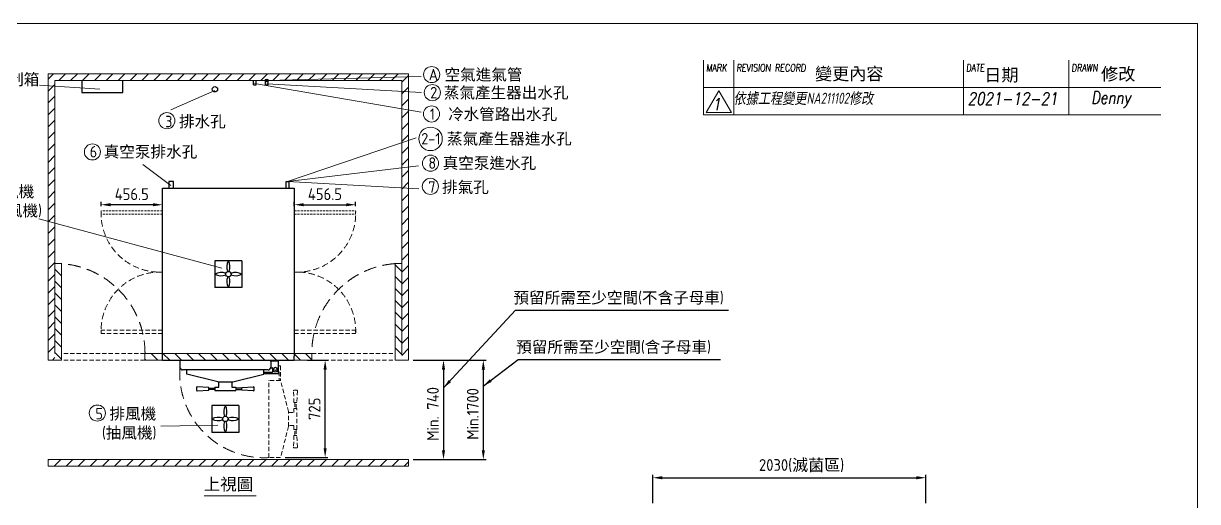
# Model space of a CAD drawing. Header units: millimetres. Extents: x -215875 to 13185, y -2277 to 9270.
# Drawn here: x 4454 to 13185, y 5713 to 9270 of the extents above; entities that cross this region are included whole.
import ezdxf

# ---------------------------------------------------------------- set-up
doc = ezdxf.new("R2010")
doc.units = ezdxf.units.MM
doc.header["$MEASUREMENT"] = 0
doc.linetypes.add('HIDDEN', pattern=[9.525, 6.35, -3.175])
doc.linetypes.add('HIDDEN2', pattern=[4.7625, 3.175, -1.5875])
doc.layers.get('0').update_dxf_attribs({"lineweight": 25})
for name, color, linetype, lineweight in [('D', 3, 'Continuous', 13), ('F', 7, 'Continuous', 15), ('H', 2, 'HIDDEN', 15), ('HIDDEN', 2, 'HIDDEN2', 9), ('S', 4, 'Continuous', 15), ('T', 4, 'Continuous', 15)]:
    doc.layers.add(name, color=color, linetype=linetype, lineweight=lineweight)
doc.styles.get("Standard").update_dxf_attribs({"font": 'KAIU.TTF'})
doc.styles.add('STU25', font='isocp2.shx')
doc.styles.add('Text', font='romans.shx', dxfattribs={"width": 0.8, "oblique": 10})
doc.dimstyles.new('STU25', dxfattribs={"dimscale": 35, "dimtxt": 2.5, "dimasz": 2, "dimexe": 0.6, "dimexo": 1, "dimgap": 1, "dimtad": 1, "dimdsep": 46, "dimtxsty": 'STU25', "dimcen": 2, "dimazin": 2, "dimtfac": 1, "dimtmove": 0, "dimatfit": 3, "dimfxl": 0, "dimtolj": 1, "dimtzin": 0, "dimarcsym": 0})
doc.dimstyles.new('STU25$7', dxfattribs={"dimscale": 35, "dimtxt": 2.5, "dimasz": 2, "dimexe": 1.25, "dimexo": 0.625, "dimgap": 1, "dimtad": 0, "dimdec": 4, "dimdsep": 46, "dimtxsty": 'STU25', "dimcen": 2.5, "dimazin": 2, "dimtfac": 1, "dimtdec": 4, "dimtmove": 0, "dimatfit": 3, "dimfxl": 0, "dimtolj": 1, "dimtzin": 0, "dimarcsym": 0})
pattern_1 = [(135, (223468.823, 22978.72), (-44.194174, -44.194174), [])]

# ---------------------------------------------------------------- blocks, each defined once
blk = doc.blocks.new('*D8')
at = {"layer": 'D', "color": 0, "lineweight": -2}
for p, q in [((9135.2, 5700.7), (9135.2, 5911.3)), ((9205.2, 5890.3), (11095.2, 5890.3)), ((11165.2, 5700.7), (11165.2, 5911.3))]:
    blk.add_line(p, q, dxfattribs=at)
at = {"layer": 'D', "color": 0}
for points in [[(9205.2, 5902), (9205.2, 5878.6), (9135.2, 5890.3)], [(11095.2, 5878.6), (11095.2, 5902), (11165.2, 5890.3)]]:
    blk.add_solid(points, dxfattribs=at)
at = {"layer": 'Defpoints', "color": 0}
for p in [(11165.2, 5890.3), (9135.2, 5665.7), (11165.2, 5665.7)]:
    blk.add_point(p, dxfattribs=at)
at = {"layer": 'D', "color": 0, "insert": (10240.7, 5980.4), "char_height": 87.5, "attachment_point": 5, "style": 'STU25'}
blk.add_mtext('\\A1;2030({\\f標楷體|b0|i0|c136|p65;滅菌區})', dxfattribs=at)
blk = doc.blocks.new('*D12')
at = {"layer": 'D', "color": 0, "lineweight": -2}
for p, q in [((7353, 6765.4), (7598.8, 6765.4)), ((7577.8, 6695.4), (7577.8, 6095.4)), ((7353, 6025.4), (7598.8, 6025.4))]:
    blk.add_line(p, q, dxfattribs=at)
at = {"layer": 'D', "color": 0}
for points in [[(7589.5, 6695.4), (7566.1, 6695.4), (7577.8, 6765.4)], [(7566.1, 6095.4), (7589.5, 6095.4), (7577.8, 6025.4)]]:
    blk.add_solid(points, dxfattribs=at)
at = {"layer": 'Defpoints', "color": 0}
for p in [(7318, 6765.4), (7318, 6025.4), (7577.8, 6025.4)]:
    blk.add_point(p, dxfattribs=at)
at = {"layer": 'D', "color": 0, "insert": (7499.1, 6365.4), "char_height": 87.5, "attachment_point": 5, "rotation": 90, "style": 'STU25'}
blk.add_mtext('\\A1;{\\Fisocp2.shx;Min. 740}', dxfattribs=at)
blk = doc.blocks.new('*D13')
at = {"layer": 'D', "color": 0, "lineweight": -2}
for p, q in [((7353, 6765.4), (7894.9, 6765.4)), ((7873.9, 6695.4), (7873.9, 6095.4)), ((7353, 6025.4), (7894.9, 6025.4))]:
    blk.add_line(p, q, dxfattribs=at)
at = {"layer": 'D', "color": 0}
for points in [[(7885.6, 6695.4), (7862.2, 6695.4), (7873.9, 6765.4)], [(7862.2, 6095.4), (7885.6, 6095.4), (7873.9, 6025.4)]]:
    blk.add_solid(points, dxfattribs=at)
at = {"layer": 'Defpoints', "color": 0}
for p in [(7318, 6765.4), (7318, 6025.4), (7873.9, 6025.4)]:
    blk.add_point(p, dxfattribs=at)
at = {"layer": 'D', "color": 0, "insert": (7795.2, 6365.4), "char_height": 87.5, "attachment_point": 5, "rotation": 90, "style": 'STU25'}
blk.add_mtext('\\A1;{\\Fisocp2.shx;Min.1700}', dxfattribs=at)
blk = doc.blocks.new('*D15')
at = {"layer": 'D', "color": 0, "lineweight": -2}
for p, q in [((6563, 6765.4), (6718.6, 6765.4)), ((6697.6, 6110.4), (6697.6, 6695.4)), ((6401.2, 6040.4), (6718.6, 6040.4))]:
    blk.add_line(p, q, dxfattribs=at)
at = {"layer": 'D', "color": 0}
for points in [[(6709.3, 6695.4), (6685.9, 6695.4), (6697.6, 6765.4)], [(6685.9, 6110.4), (6709.3, 6110.4), (6697.6, 6040.4)]]:
    blk.add_solid(points, dxfattribs=at)
at = {"layer": 'Defpoints', "color": 0}
for p in [(6528, 6765.4), (6697.6, 6765.4), (6366.2, 6040.4)]:
    blk.add_point(p, dxfattribs=at)
at = {"layer": 'D', "color": 0, "insert": (6618.8, 6403.3), "char_height": 87.5, "attachment_point": 5, "rotation": 90, "style": 'STU25'}
blk.add_mtext('\\A1;725', dxfattribs=at)
blk = doc.blocks.new('*D16')
at = {"layer": 'D', "color": 0, "lineweight": -2}
for p, q in [((6468, 7911.9), (6468, 7942.5)), ((6538, 7921.5), (6854.5, 7921.5)), ((6924.5, 7911.9), (6924.5, 7942.5))]:
    blk.add_line(p, q, dxfattribs=at)
at = {"layer": 'D', "color": 0}
for points in [[(6538, 7933.2), (6538, 7909.9), (6468, 7921.5)], [(6854.5, 7909.9), (6854.5, 7933.2), (6924.5, 7921.5)]]:
    blk.add_solid(points, dxfattribs=at)
at = {"layer": 'Defpoints', "color": 0}
for p in [(6468, 7876.9), (6924.5, 7921.5), (6924.5, 7876.9)]:
    blk.add_point(p, dxfattribs=at)
at = {"layer": 'D', "color": 0, "insert": (6696.3, 8000.3), "char_height": 87.5, "attachment_point": 5, "style": 'STU25'}
blk.add_mtext('\\A1;456.5', dxfattribs=at)
blk = doc.blocks.new('*D17')
at = {"layer": 'D', "color": 0, "lineweight": -2}
for p, q in [((5031.5, 7911.9), (5031.5, 7942.5)), ((5418, 7921.5), (5101.5, 7921.5)), ((5488, 7911.9), (5488, 7942.5))]:
    blk.add_line(p, q, dxfattribs=at)
at = {"layer": 'D', "color": 0}
for points in [[(5101.5, 7933.2), (5101.5, 7909.9), (5031.5, 7921.5)], [(5418, 7909.9), (5418, 7933.2), (5488, 7921.5)]]:
    blk.add_solid(points, dxfattribs=at)
at = {"layer": 'Defpoints', "color": 0}
for p in [(5031.5, 7921.5), (5031.5, 7876.9), (5488, 7876.9)]:
    blk.add_point(p, dxfattribs=at)
at = {"layer": 'D', "color": 0, "insert": (5259.8, 8000.3), "char_height": 87.5, "attachment_point": 5, "style": 'STU25'}
blk.add_mtext('\\A1;456.5', dxfattribs=at)

msp = doc.modelspace()

# ---------------------------------------------------------------- hatches: boundary and pattern name
msp.add_hatch(color=256).paths.add_polyline_path([(6263.036, 8856.111, 1), (6263.036, 8834.59, 1)])
at = {"layer": 'H', "ltscale": 5}
h = msp.add_hatch(dxfattribs=at)
h.set_pattern_fill('ANSI31', color=256, scale=500, style=0)
h.set_pattern_definition([(45, (223468.823, 22978.72), (-44.194174, 44.194174), [])])
h.paths.add_polyline_path([(7318.036, 8895.351), (7318.036, 6765.351), (7268.036, 6765.351), (7268.036, 6815.351), (7268.036, 8845.351), (4688.036, 8845.351), (4688.036, 6815.351), (4688.036, 6765.351), (4638.036, 6765.351), (4638.036, 8895.351)])
h = msp.add_hatch(dxfattribs=at)
h.set_pattern_fill('ANSI31', color=256, scale=500, angle=90, style=0)
h.set_pattern_definition(pattern_1)
h.paths.add_polyline_path([(4688.036, 6765.351), (4738.036, 6765.351), (4738.036, 7484.566), (4688.036, 7484.566), (4688.036, 6815.351)])
h = msp.add_hatch(dxfattribs=at)
h.set_pattern_fill('ANSI31', color=256, scale=500, angle=90, style=0)
h.set_pattern_definition(pattern_1)
h.paths.add_polyline_path([(7268.036, 7484.566), (7268.036, 6815.351), (7268.036, 6765.351), (7218.036, 6765.351), (7218.036, 7484.566)])
h = msp.add_hatch(dxfattribs=at)
h.set_pattern_fill('ANSI31', color=256, scale=500, angle=270, style=0)
h.set_pattern_definition([(315, (223468.823, 22978.72), (44.194174, 44.194174), [])])
h.paths.add_polyline_path([(6598.82, 6765.351), (6598.82, 6815.351), (5357.251, 6815.351), (5357.251, 6765.351)])
h = msp.add_hatch(dxfattribs=at)
h.set_pattern_fill('ANSI31', color=256, scale=20, style=0)
h.set_pattern_definition([(45, (222902.607, 23038.72), (-44.90128, 44.90128), [])])
edge = h.paths.add_edge_path()
edge.add_line((7318.036, 6025.351), (7318.036, 5975.351))
edge.add_line((4638.036, 5975.351), (7318.036, 5975.351))
edge.add_line((4638.036, 6025.351), (4638.036, 5975.351))
edge.add_line((4638.036, 6025.351), (7318.036, 6025.351))

# ---------------------------------------------------------------- linework, layer by layer
for p, q in [((6164.369, 8812.976), (6164.369, 8845.351)), ((6184.369, 8812.976), (6184.369, 8845.351)), ((6253.036, 8812.976), (6253.036, 8845.351)), ((6273.036, 8812.976), (6273.036, 8845.351)), ((6164.369, 8812.976), (6184.369, 8812.976)), ((6253.036, 8812.976), (6273.036, 8812.976)), ((5488.036, 8045.351), (6468.036, 8045.351)), ((5488.036, 7876.851), (5488.036, 8045.351)), ((5536.04, 8095.351), (5536.04, 8045.351)), ((5570.04, 8095.351), (5536.04, 8095.351)), ((5570.04, 8045.351), (5570.04, 8095.351)), ((6406.97, 8095.351), (6426.97, 8095.351)), ((6406.97, 8045.351), (6406.97, 8095.351)), ((6426.97, 8095.351), (6426.97, 8045.351)), ((6468.036, 8045.351), (6468.036, 6795.351)), ((5488.036, 6765.351), (5488.036, 7876.851)), ((5878.036, 7505.351), (5878.036, 7305.351)), ((6078.036, 7505.351), (5878.036, 7505.351)), ((6078.036, 7505.351), (6078.036, 7305.351)), ((6078.036, 7305.351), (5878.036, 7305.351)), ((5488.036, 6765.351), (6468.036, 6765.351)), ((5618.036, 6756.351), (5618.036, 6712.351)), ((6293.036, 6760.351), (6303.036, 6760.351)), ((6293.036, 6760.351), (6293.036, 6708.351)), ((6293.036, 6756.351), (6293.036, 6712.351)), ((6303.036, 6760.351), (6350.536, 6760.351)), ((6350.536, 6700.351), (6350.536, 6760.351)), ((6468.036, 6765.351), (6468.036, 6795.351)), ((6273.036, 6692.351), (5638.036, 6692.351)), ((5668.836, 6662.188), (5668.836, 6692.351)), ((5900.536, 6603.151), (5668.836, 6662.188)), ((6010.536, 6603.151), (6242.236, 6662.188)), ((6242.236, 6662.188), (6242.236, 6692.351)), ((6305.536, 6673.351), (6242.236, 6673.351)), ((6350.536, 6663.351), (6242.236, 6663.351)), ((6293.036, 6708.351), (6303.036, 6708.351)), ((6305.536, 6708.351), (6303.036, 6708.351)), ((6305.536, 6700.351), (6305.536, 6708.351)), ((6305.536, 6700.351), (6305.536, 6673.351)), ((6350.536, 6673.351), (6350.536, 6700.351)), ((6350.536, 6663.351), (6350.536, 6673.351)), ((5833.548, 6562.401), (5746.548, 6566.901)), ((5833.548, 6541.401), (5833.548, 6562.401)), ((5833.548, 6556.651), (5876.786, 6556.651)), ((5876.786, 6562.401), (5876.786, 6541.401)), ((5877.786, 6563.401), (5908.036, 6563.401)), ((5900.536, 6603.151), (6010.536, 6603.151)), ((5908.036, 6563.401), (5908.036, 6603.151)), ((6003.036, 6603.151), (6003.036, 6563.401)), ((6003.036, 6563.401), (6033.286, 6563.401)), ((6034.286, 6562.401), (6034.286, 6541.401)), ((6077.523, 6556.651), (6034.286, 6556.651)), ((6077.523, 6562.401), (6164.523, 6566.901)), ((6077.523, 6541.401), (6077.523, 6562.401)), ((5746.548, 6536.901), (5833.548, 6541.401)), ((5876.786, 6547.151), (5833.548, 6547.151)), ((5877.786, 6540.401), (6033.286, 6540.401)), ((6034.286, 6547.151), (6077.523, 6547.151)), ((6164.523, 6536.901), (6077.523, 6541.401)), ((5855.536, 6427.851), (5855.536, 6227.851)), ((6055.536, 6427.851), (5855.536, 6427.851)), ((6055.536, 6427.851), (6055.536, 6227.851)), ((6055.536, 6227.851), (5855.536, 6227.851))]:
    msp.add_line(p, q)
msp.add_lwpolyline([(4888.733, 8845.351), (4888.733, 8755.753), (5193.421, 8755.753), (5193.421, 8845.351)])
for centre, radius in [((6263.036, 8845.351), 10.761), ((5878.036, 8780.351), 20), ((5978.036, 7405.351), 20), ((5978.036, 7405.351), 20), ((5978.036, 7405.351), 20), ((5978.036, 7405.351), 20), ((6328.036, 6700.351), 12), ((6328.036, 6700.351), 12), ((5955.536, 6327.851), 20), ((5955.536, 6327.851), 20), ((5955.536, 6327.851), 20), ((5955.536, 6327.851), 20)]:
    msp.add_circle(centre, radius)
for centre, radius, start, end in [((6059.06, 7459.475), 93.11, 150.4818019, 201.9770324), ((5897.011, 7459.475), 93.11, 338.0229676, 29.5181981), ((5923.911, 7324.326), 93.11, 68.0229676, 119.5181981), ((5923.911, 7486.375), 93.11, 240.4818019, 291.9770324), ((6059.06, 7351.226), 93.11, 158.0229676, 209.5181981), ((5897.011, 7351.226), 93.11, 330.4818019, 21.9770324), ((6032.16, 7324.326), 93.11, 60.4818019, 111.9770324), ((6032.16, 7486.375), 93.11, 248.0229676, 299.5181981), ((5638.036, 6756.351), 20, 153.256316, 180), ((6273.036, 6756.351), 20, 0, 26.743684), ((6358.928, 6796.588), 108.107, 359.8743884, 359.8745224), ((5638.036, 6712.351), 20, 180, 270), ((6273.036, 6712.351), 20, 270, 0), ((6328.036, 6700.351), 22.5, 180, 0), ((5796.321, 6551.901), 55.773, 168.6471146, 191.3528854), ((5746.548, 6561.894), 5.007, 90, 168.6471146), ((5877.786, 6562.401), 1, 90, 180), ((6033.286, 6562.401), 1, 0, 90), ((6164.523, 6561.894), 5.007, 11.3528854, 90), ((6114.75, 6551.901), 55.773, 348.6471146, 11.3528854), ((5746.548, 6541.907), 5.007, 191.3528854, 275.9218723), ((5877.786, 6541.401), 1, 180, 270), ((6033.286, 6541.401), 1, 270, 0), ((6164.523, 6541.907), 5.007, 264.0781277, 348.6471146), ((6036.56, 6381.975), 93.11, 150.4818019, 201.9770324), ((5874.511, 6381.975), 93.11, 338.0229676, 29.5181981), ((5901.411, 6246.826), 93.11, 68.0229676, 119.5181981), ((5901.411, 6408.875), 93.11, 240.4818019, 291.9770324), ((6036.56, 6273.726), 93.11, 158.0229676, 209.5181981), ((5874.511, 6273.726), 93.11, 330.4818019, 21.9770324), ((6009.66, 6246.826), 93.11, 60.4818019, 111.9770324), ((6009.66, 6408.875), 93.11, 248.0229676, 299.5181981)]:
    msp.add_arc(centre, radius, start, end)
at = {"layer": 'D'}
for p, q in [((6173.144, 8823.229), (7411.838, 8609.493)), ((6263.036, 8845.351), (7410.686, 8875.759)), ((6263.975, 8820.494), (7414.142, 8756.295)), ((5021.726, 8782.248), (4572.776, 8810.303)), ((5878.036, 8770.915), (5550.365, 8627.592)), ((6416.97, 8095.351), (7375.426, 8419.339)), ((5549.777, 8065.523), (5342.603, 8220.125)), ((6416.97, 8095.351), (7393.052, 8211.937)), ((6416.97, 8095.351), (7394.688, 8040.273)), ((5930.439, 7449.592), (4569.52, 7817.394)), ((5474.661, 6273.539), (5898.687, 6280.746)), ((5797.621, 5754.936), (6183.472, 5754.936))]:
    msp.add_line(p, q, dxfattribs=at)
for centre, radius in [((7489.859, 8889.617), 60), ((7494.622, 8755.528), 60), ((7488.973, 8596.846), 60), ((5520.591, 8546.706), 60), ((7481.4, 8411.25), 87.5), ((4966.897, 8314.428), 60), ((7481.071, 8230.269), 60), ((7480.339, 8058.063), 60), ((5003.532, 6371.461), 60)]:
    msp.add_circle(centre, radius, dxfattribs=at)
at = {"layer": 'F'}
msp.add_line((9510.99, 8995.979), (9510.99, 8590.979), dxfattribs=at)
at = {"layer": 'F', "color": 7}
for p, q in [((9735.99, 8995.979), (9735.99, 8590.979)), ((11444.16, 8590.979), (11444.16, 8995.979)), ((12227.888, 8590.979), (12227.888, 8995.979)), ((12910.979, 8793.479), (9510.99, 8793.479)), ((9510.99, 8590.979), (12910.979, 8590.979))]:
    msp.add_line(p, q, dxfattribs=at)
at = {"layer": 'F', "color": 6}
msp.add_lwpolyline([(0, 9270), (0, 0), (13185, 0), (13185, 9270)], close=True, dxfattribs=at)
at = {"layer": 'F', "color": 7}
msp.add_lwpolyline([(9625.206, 8770.065), (9531.715, 8608.134), (9718.696, 8608.134)], close=True, dxfattribs=at)
at = {"layer": 'H', "ltscale": 5}
for p, q in [((5488.036, 6988.851), (5031.536, 6988.851)), ((6468.036, 6988.851), (6924.536, 6988.851)), ((5488.036, 6963.851), (5031.536, 6963.851)), ((6468.036, 6963.851), (6924.536, 6963.851)), ((5357.251, 6815.351), (4738.036, 6815.351)), ((6598.82, 6815.351), (7218.036, 6815.351)), ((5357.251, 6765.351), (4738.036, 6765.351)), ((6365.036, 6722.851), (6365.036, 6613.751)), ((6598.82, 6765.351), (7218.036, 6765.351)), ((6355.036, 6677.851), (6355.036, 6613.751)), ((6366.198, 6613.751), (6280.036, 6613.751)), ((6280.036, 6040.351), (6280.036, 6613.751)), ((6425.235, 6382.051), (6366.198, 6613.751)), ((6465.986, 6449.038), (6461.486, 6536.038)), ((6491.486, 6536.038), (6486.986, 6449.038)), ((6425.235, 6272.051), (6425.235, 6382.051)), ((6425.235, 6374.551), (6464.986, 6374.551)), ((6464.986, 6374.551), (6464.986, 6404.801)), ((6486.986, 6449.038), (6465.986, 6449.038)), ((6465.986, 6405.801), (6486.986, 6405.801)), ((6471.736, 6449.038), (6471.736, 6405.801)), ((6481.236, 6405.801), (6481.236, 6449.038)), ((6487.986, 6249.301), (6487.986, 6404.801)), ((6425.235, 6272.051), (6366.198, 6040.351)), ((6464.986, 6279.551), (6425.235, 6279.551)), ((6465.986, 6205.063), (6461.486, 6118.063)), ((6464.986, 6249.301), (6464.986, 6279.551)), ((6465.986, 6248.301), (6486.986, 6248.301)), ((6486.986, 6205.063), (6465.986, 6205.063)), ((6471.736, 6205.063), (6471.736, 6248.301)), ((6481.236, 6248.301), (6481.236, 6205.063)), ((6491.486, 6118.063), (6486.986, 6205.063)), ((6366.198, 6040.351), (6280.036, 6040.351))]:
    msp.add_line(p, q, dxfattribs=at)
at = {"layer": 'H', "ltscale": 15}
for centre, radius, start, end in [((4688.036, 6815.351), 670, 0, 85.7202168), ((7268.036, 6815.351), 670, 94.2797832, 180), ((6243.542, 6666.475), 627.187, 175.8053259, 273.335683)]:
    msp.add_arc(centre, radius, start, end, dxfattribs=at)
at = {"layer": 'H', "ltscale": 5}
for centre, radius, start, end in [((6466.492, 6536.038), 5.007, 101.3528854, 180), ((6476.486, 6486.265), 55.773, 78.6471146, 101.3528854), ((6486.479, 6536.038), 5.007, 354.0781277, 78.6471146), ((6465.986, 6404.801), 1, 90, 180), ((6486.986, 6404.801), 1, 0, 90), ((6465.986, 6249.301), 1, 180, 270), ((6486.986, 6249.301), 1, 270, 0), ((6466.492, 6118.063), 5.007, 180, 258.6471146), ((6476.486, 6167.836), 55.773, 258.6471146, 281.3528854), ((6486.479, 6118.063), 5.007, 281.3528854, 5.9218723)]:
    msp.add_arc(centre, radius, start, end, dxfattribs=at)
at = {"layer": 'HIDDEN', "ltscale": 5}
for p, q in [((5488.036, 7876.851), (5031.536, 7876.851)), ((5031.536, 7851.851), (5031.536, 7876.851)), ((6468.036, 7876.851), (6924.536, 7876.851)), ((6924.536, 7851.851), (6924.536, 7876.851)), ((5488.036, 7851.851), (5031.536, 7851.851)), ((6468.036, 7851.851), (6924.536, 7851.851)), ((5031.536, 6988.851), (5031.536, 6963.851)), ((6924.536, 6988.851), (6924.536, 6963.851)), ((6365.036, 6722.851), (6350.536, 6722.851)), ((6350.536, 6677.851), (6355.036, 6677.851))]:
    msp.add_line(p, q, dxfattribs=at)
at = {"layer": 'HIDDEN', "ltscale": 15}
for centre, start, end in [((5468.64, 7857.455), 177.4593455, 272.5406545), ((6487.431, 7857.455), 267.4593455, 2.5406545), ((5468.64, 6983.246), 87.4593455, 182.5406545), ((6487.431, 6983.246), 357.4593455, 92.5406545)]:
    msp.add_arc(centre, 437.535, start, end, dxfattribs=at)
at = {"layer": 'S', "linetype": 'Continuous'}
msp.add_line((4638.036, 8895.351), (7318.036, 8895.351), dxfattribs=at)
at = {"layer": 'S'}
for p, q in [((4638.036, 8895.351), (4638.036, 6765.351)), ((4688.036, 8845.351), (4688.036, 6815.351)), ((4688.036, 8845.351), (7268.036, 8845.351)), ((7268.036, 8845.351), (7268.036, 6815.351)), ((7318.036, 8895.351), (7318.036, 6765.351)), ((4688.036, 7484.566), (4688.036, 6815.351)), ((4738.036, 7484.566), (4688.036, 7484.566)), ((4738.036, 6765.351), (4738.036, 7484.566)), ((7218.036, 6765.351), (7218.036, 7484.566)), ((7218.036, 7484.566), (7268.036, 7484.566)), ((5357.251, 6815.351), (6598.82, 6815.351)), ((5357.251, 6765.351), (5357.251, 6815.351)), ((6598.82, 6765.351), (6598.82, 6815.351)), ((4738.036, 6765.351), (4638.036, 6765.351)), ((5357.251, 6765.351), (6598.82, 6765.351)), ((7218.036, 6765.351), (7318.036, 6765.351)), ((4638.036, 6025.351), (7318.036, 6025.351)), ((4638.036, 6025.351), (4638.036, 5975.351)), ((7318.036, 6025.351), (7318.036, 5975.351)), ((4638.036, 5975.351), (7318.036, 5975.351))]:
    msp.add_line(p, q, dxfattribs=at)

# ---------------------------------------------------------------- texts
at = {"layer": 'D', "attachment_point": 1}
for s, insert, char_height in [('{\\Fisocp2.shx;\\C3;4 \\f標楷體|b0|i0|c136|p65;電氣控制箱}', (3886.178, 8896.167), 85), ('{\\Fisocp2.shx;\\C3;A \\f標楷體|b0|i0|c136|p65;空氣進氣管}', (7468.144, 8932.26), 85), ('{\\Fisocp3.shx;\\C3;2 \\f標楷體|b0|i0|c136|p65;蒸氣產生器出水孔}', (7479.33, 8798.034), 85), ('{\\Fisocp2.shx;\\C3;1  \\f標楷體|b0|i0|c136|p65;冷水管路出水孔}', (7476.06, 8637.893), 85), ('{\\Fisocp2.shx;\\C3;3 \\f標楷體|b0|i0|c136|p65;排水孔}', (5508.14, 8583.1), 85), ('{\\Fisocp2.shx;\\C3;2-1 \\f標楷體|b0|i0|c136|p65;蒸氣產生器進水孔}', (7412.581, 8455.333), 85), ('{\\Fisocp2.shx;\\C3;6 \\f標楷體|b0|i0|c136|p65;真空泵排水孔}', (4947.09, 8358.497), 85), ('{\\Fisocp2.shx;\\C3;8 \\f標楷體|b0|i0|c136|p65;真空泵進水孔}', (7465.375, 8274.032), 85), ('{\\Fisocp2.shx;\\C3;5-1 \\f標楷體|b0|i0|c136|p65;排風機\\P\\Fisocp2.shx;    (\\f標楷體|b0|i0|c136|p65;抽風機\\Fisocp2.shx;)}', (3992.253, 8062.133), 85), ('{\\Fisocp2.shx;\\C3;7 \\f標楷體|b0|i0|c136|p65;排氣孔}', (7465.005, 8095.181), 85), ('{\\C3;預留所需至少空間\\Fisocp2.shx;(\\f標楷體|b0|i0|c136|p65;不含子母車\\Fisocp2.shx;)}', (8097.556, 7272.67), 85), ('{\\C3;預留所需至少空間\\Fisocp2.shx;(\\f標楷體|b0|i0|c136|p65;含子母車\\Fisocp2.shx;)}', (8118.274, 6906.151), 85), ('{\\Fisocp2.shx;\\C3;5 \\f標楷體|b0|i0|c136|p65;排風機\\P\\Fisocp2.shx; (\\f標楷體|b0|i0|c136|p65;抽風機\\Fisocp2.shx;)}', (4989.519, 6409.412), 85), ('{\\C11;上視圖}', (5794.446, 5887.319), 90)]:
    msp.add_mtext(s, dxfattribs=dict(at, insert=insert, char_height=char_height))
at = {"layer": 'F', "color": 1, "lineweight": 15, "style": 'Text', "oblique": 5, "width": 0.8}
for s, p in [('MARK', (9530.892, 8913.495)), ('REVISION RECORD', (9755.892, 8913.495)), ('DATE', (11464.062, 8913.495)), ('DRAWN', (12247.79, 8913.495))]:
    msp.add_text(s, height=54, dxfattribs=at).set_placement(p)
at = {"layer": 'F', "lineweight": -3}
for s, p in [('變更內容', (10340.324, 8849.011)), ('日期', (11598.506, 8840.111)), ('修改', (12467.712, 8847.231))]:
    msp.add_text(s, height=93.4085, dxfattribs=at).set_placement(p)
at = {"layer": 'T', "lineweight": 20, "style": 'Text', "oblique": 10, "width": 0.8}
for s, height, p in [('2021-12-21', 92, (11475.805, 8665.093)), ('Denny', 92, (12392.731, 8673.356)), ('1', 90, (9576.741, 8624.177))]:
    msp.add_text(s, height=height, dxfattribs=at).set_placement(p)
at = {"layer": 'T', "linetype": 'Continuous', "lineweight": 20, "insert": (9735.571, 8754.978), "char_height": 82.79908, "attachment_point": 1, "style": 'Text'}
msp.add_mtext('{\\fDFKai-SB|b0|i0|c136|p65;依據工程變更\\Fisocp2.shx|c136;NA211102\\fDFKai-SB|b0|i0|c136|p65;修改}', dxfattribs=at)

# ---------------------------------------------------------------- dimensions: what is measured, and where the dimension line sits
at = {"layer": 'D'}
dim = msp.add_linear_dim(base=(5031.536, 7921.542), p1=(5488.036, 7876.851), p2=(5031.536, 7876.851), angle=180, dimstyle='STU25', dxfattribs=at)
dim.commit()
dim.dimension.update_dxf_attribs({"geometry": '*D17', "text_midpoint": (5259.786, 8000.292)})
dim = msp.add_linear_dim(base=(6924.536, 7921.542), p1=(6468.036, 7876.851), p2=(6924.536, 7876.851), dimstyle='STU25', dxfattribs=at)
dim.commit()
dim.dimension.update_dxf_attribs({"geometry": '*D16', "text_midpoint": (6696.286, 8000.292)})
dim = msp.add_linear_dim(base=(6697.585, 6765.351), p1=(6366.198, 6040.351), p2=(6528.036, 6765.351), angle=90, dimstyle='STU25', dxfattribs=at)
dim.commit()
dim.dimension.update_dxf_attribs({"geometry": '*D15', "text_midpoint": (6697.585, 6403.251), "dimtype": 160})
for base, text, picture, middle in [((7577.801, 6025.351), '{\\Fisocp2.shx;Min. <>}', '*D12', (7577.801, 6365.351)), ((7873.906, 6025.351), '{\\Fisocp2.shx;Min.1700}', '*D13', (7873.906, 6365.351))]:
    dim = msp.add_linear_dim(base=base, p1=(7318.036, 6765.351), p2=(7318.036, 6025.351), angle=90, text=text, dimstyle='STU25', dxfattribs=at)
    dim.commit()
    dim.dimension.update_dxf_attribs({"geometry": picture, "text_midpoint": middle, "dimtype": 160})
dim = msp.add_linear_dim(base=(11165.239, 5890.3), p1=(9135.239, 5665.699), p2=(11165.239, 5665.699), text='<>({\\f標楷體|b0|i0|c136|p65;滅菌區})', dimstyle='STU25', dxfattribs=at)
dim.commit()
dim.dimension.update_dxf_attribs({"geometry": '*D8', "text_midpoint": (10240.676, 5890.3), "dimtype": 160})

# ---------------------------------------------------------------- leaders
for points in [[(7577.801, 6558.384), (8112.465, 7136.098), (9698.079, 7136.098)], [(7873.906, 6571.749), (8133.183, 6769.579), (9638.121, 6769.579)]]:
    msp.add_leader(points, dimstyle='STU25$7', override={"dimgap": 1, "dimtad": 0}, dxfattribs=at)

doc.saveas('drawing.dxf')
